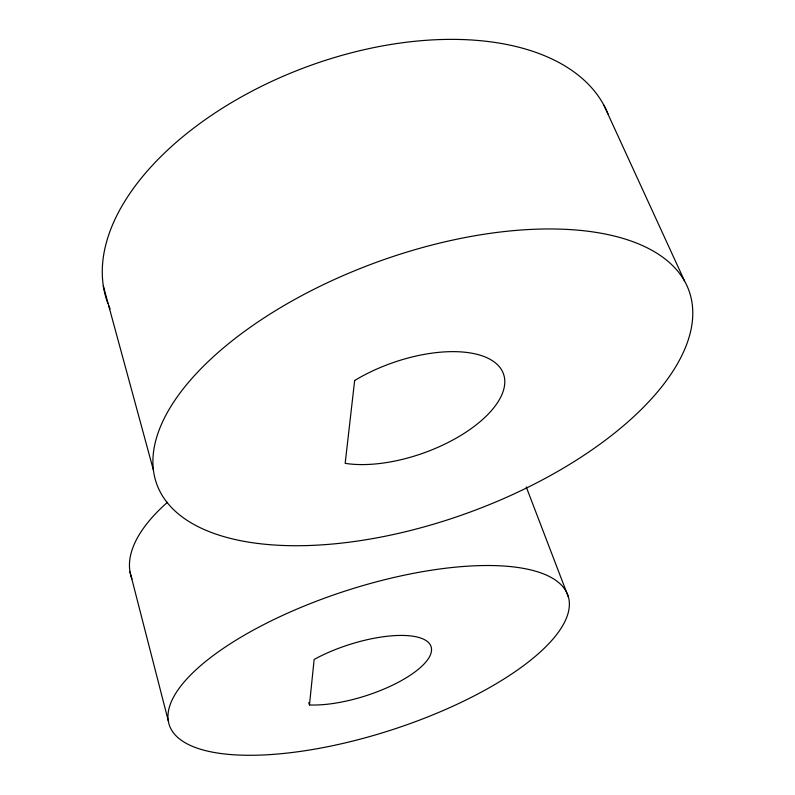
<?xml version="1.0" encoding="UTF-8"?>
<svg xmlns="http://www.w3.org/2000/svg" width="795" height="795" viewBox="0 0 795 795"><rect width="100%" height="100%" fill="white"/><g stroke="black" fill="none" stroke-linecap="round" stroke-linejoin="round"><path stroke-width="1.19" d="M309.464 704.946L314.144 659.462A77.324 26.901 -17.7 0 1 413.867 636.358A77.324 26.901 -17.7 0 1 409.832 675.511A77.324 26.901 -17.7 0 1 309.464 704.946L308.758 702.581M603.892 105.228L684.594 281.062M526.24 486.947L568.534 597.423A209.592 73.21 -17.9 0 1 284.58 753.362A209.592 73.21 -17.9 0 1 252.899 630.365A209.592 73.21 -17.9 0 1 568.534 597.423M103.27 285.753L153.505 470.382M130.012 571.913L168.282 720.787M110.088 308.828A267.448 152.034 -20.5 0 1 108.686 305.548M107.812 303.322A267.448 152.034 -20.5 0 1 303.243 68.122A267.448 152.034 -20.5 0 1 608.086 114.092M131.95 578.939A200.897 85.94 -17.7 0 1 167.447 502.301M354.649 380.497L345.169 463.356A101.869 47.7 -19.6 0 0 475.559 425.345A101.869 47.7 -19.6 0 0 483.459 356.309A101.869 47.7 -19.6 0 0 354.649 380.497M308.649 545.519A283.119 133.371 -20 0 0 691.749 301.136A283.119 133.371 -20 0 0 268.173 315.247A283.119 133.371 -20 0 0 308.649 545.519"/></g></svg>
